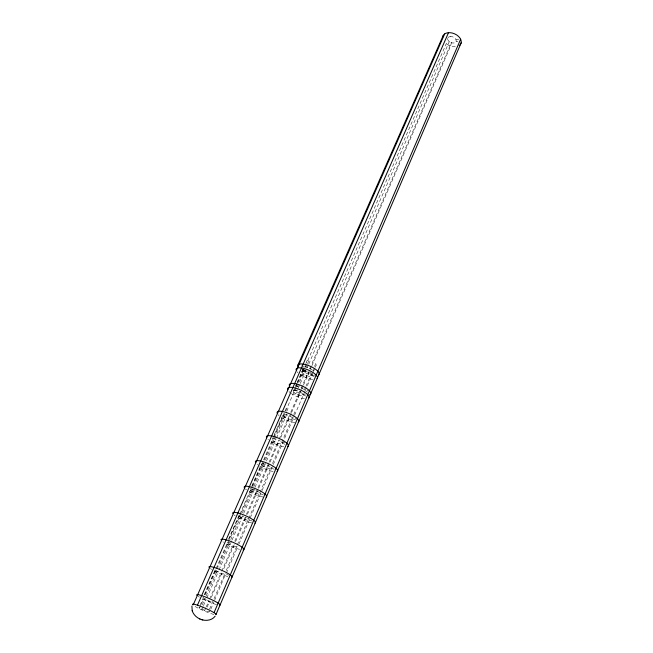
<?xml version="1.0" encoding="UTF-8"?>
<svg xmlns="http://www.w3.org/2000/svg" width="653" height="653" viewBox="0 0 653 653"><rect width="100%" height="100%" fill="white"/><g stroke="black" fill="none" stroke-linecap="round" stroke-linejoin="round"><path stroke-width="0.49" stroke-dasharray="3.27 2.45" d="M298.258 397.13L298.29 394.983L295.809 393.783A5.387 1.739 23.5 0 1 293.997 390.535L295.368 387.4M299.947 393.245L299.98 391.082A5.379 1.755 23.5 0 0 301.27 391.514M447.721 38.364A4.489 2.971 23.5 0 0 449.305 41.612L451.337 42.706A4.489 2.971 23.5 0 0 456.202 41.18L455.949 39.523A4.489 2.971 23.5 0 0 450.374 36.511L449.256 34.209M306.632 377.842L306.706 375.614L304.249 374.414A5.338 1.82 23.5 0 1 302.502 371.075L304.339 371.051A5.338 1.82 23.5 0 1 311.097 374.349L315.334 375.002M308.289 374.022L308.371 371.777L302.755 384.715M210.821 609.094L213.809 602.172M214.617 600.303L225.669 573.742M226.338 573.187L237.782 546.692M238.982 543.925L261.82 491.056M262.082 490.46L272.872 465.483M273.272 464.561L294.185 416.149M294.585 415.235L304.812 391.539M313.195 372.153L305 391.123L304.355 389.931A5.379 1.755 23.5 0 0 297.539 386.617L295.213 384.176M313.383 371.72L314.917 368.161M315.301 367.272L316.46 364.611M207.115 607.143L209.335 602.017L208.829 600.899L206.079 599.65A5.918 0.726 23.5 0 1 203.94 598.475M211.343 597.389L222.191 572.403M223.816 568.665L235.121 542.619M235.513 541.704L245.822 517.943M247.43 514.254L258.278 489.244M258.686 488.313L279.141 441.183M280.757 437.469L291.165 413.48M291.556 412.574L301.523 389.621M301.915 388.715L303.09 385.996M303.49 385.09L309.914 370.284M310.314 369.353L311.53 366.553M311.938 365.615L450.619 46.094L451.337 42.706L311.212 365.231M209.507 609.184L225.048 573.252M226.24 570.51L236.925 545.794M237.325 544.871L270.93 467.197A5.575 1.404 23.5 0 0 267.738 465.23M272.53 463.499L293.434 415.177M293.809 414.312L294.927 411.733M305.547 387.18L304.355 389.931L308.608 390.633M305.947 386.266L311.767 372.806M315.848 363.37L312.771 370.488L315.309 370.871M203.083 606.515L201.965 609.094L199.304 608.718L200.798 605.307M203.458 605.658L206.079 599.65L203.41 599.323L201.165 604.449M206.887 597.789L218.233 571.759A5.844 0.873 23.5 0 1 215.229 569.702M219.024 569.938L231.701 540.855M232.101 539.941L243.316 514.221M243.716 513.291L254.597 488.33M254.996 487.424L266.089 461.973M266.489 461.059L276.113 438.963M276.521 438.024L287.704 412.378M298.299 388.062L299.89 384.421M300.282 383.515L305.922 370.586A5.33 1.837 23.5 0 1 304.91 369.884M307.139 367.778L308.363 364.978M308.771 364.039L449.305 41.612L446.236 43.735L306.681 363.044M205.85 607.763L204.724 610.343L205.262 611.412M206.217 606.906L208.829 600.899A5.918 0.726 23.5 0 0 213.294 602.352M209.637 599.038L220.951 572.999A5.844 0.873 23.5 0 0 225.938 574.101L228.623 575.203M221.742 571.179L232.786 545.761A5.771 1.02 23.5 0 0 237.676 546.936M234.778 541.174L245.952 515.454M246.352 514.523L257.6 488.648M257.992 487.742L268.652 463.197M269.052 462.275L278.66 440.171A5.51 1.518 23.5 0 1 281.745 442.195L282.455 443.297L285.01 444.301M279.06 439.24L290.356 413.235M290.756 412.321L299.98 391.082M301.172 388.355L302.355 385.621M309.587 368.978L310.804 366.17M204.275 594.695L215.31 569.481M228.485 539.37L238.957 515.429M250.377 489.342L251.568 486.607M251.968 485.701L261.526 463.859M272.423 438.947L273.999 435.339M274.399 434.441L283.076 414.598M293.491 390.796L294.176 389.229M296.805 383.229L295.205 386.878A5.379 1.755 23.5 0 1 295.711 386.617L297.539 386.617L305.008 369.508M297.205 382.315L303.343 368.284M200.079 605.258L203.475 597.487M204.667 594.769L227.726 542.047L229.546 542.382L218.763 567.082M228.934 539.28L239.422 515.307L241.251 515.584L230.762 539.615M239.831 514.376L250.842 489.195L252.67 489.407A5.64 1.282 23.5 0 1 255.258 490.248M252.042 486.461L263.216 460.904M263.616 459.981L272.905 438.743L274.742 438.849A5.51 1.518 23.5 0 1 277.288 439.624M273.697 436.939L284.7 411.79M285.075 410.933L286.202 408.362M295.711 386.617L296.911 383.874M297.311 382.96L303.18 369.533M301.702 365.696L304.192 367.223L305.743 363.672M306.126 362.79L307.294 360.121M205.426 594.703L216.347 569.726M216.755 568.796L240.941 513.446M241.349 512.523L273.672 438.571M274.072 437.641L285.377 411.79M285.769 410.884L295.801 387.939M296.193 387.033L297.776 383.409M298.176 382.503L306.273 363.974M202.267 604.874L205.295 597.944M206.087 596.132L217.171 570.738M242.475 512.776L263.836 463.842L262.563 462.716M265.453 460.136L286.528 411.847M286.904 410.99L288.03 408.411M307.188 364.529L306.02 367.19L304.192 367.223M307.571 363.639L309.13 360.081M303.008 371.443L305.922 370.586L307.098 371.231M301.343 375.263L304.249 374.414M294.609 390.657L297.507 389.882L295.809 393.783L292.911 394.543M282.594 418.149L285.467 417.504L287.981 418.712A5.453 1.633 23.5 0 0 293.001 418.9L295.523 419.879M272.048 442.285L274.897 441.763L277.443 442.971A5.51 1.518 23.5 0 0 282.455 443.297M450.374 36.511L448.587 37.074A4.489 2.971 23.5 0 0 448.023 37.645M261.257 466.968L264.081 466.569L266.661 467.793A5.575 1.404 23.5 0 0 271.672 468.258L274.252 469.278M293.997 390.535L295.825 390.551A5.387 1.739 23.5 0 1 302.657 393.857L304.355 394.143M250.221 492.223L253.021 491.954L255.625 493.178A5.64 1.282 23.5 0 0 260.637 493.799L263.241 494.835M455.949 39.523L458.757 39.343M238.925 518.066L241.7 517.935L244.336 519.168A5.706 1.151 23.5 0 0 249.348 519.935L251.976 520.996M227.366 544.512L230.109 544.529L232.786 545.761L233.137 547.181M215.531 571.595L218.233 571.759L220.951 572.999L221.375 574.273M285.467 417.504A5.453 1.633 23.5 0 1 283.573 414.369L285.402 414.426A5.453 1.633 23.5 0 1 292.315 417.757L296.593 418.549M281.745 442.195L286.03 443.069M256.613 490.844A5.64 1.282 23.5 0 1 259.861 492.786L261.592 493.203M456.202 41.18L457.851 41.735M306.706 375.614A5.338 1.82 23.5 0 0 311.718 375.573L314.199 376.512M305.833 391.441L307.498 392.078M298.29 394.983A5.387 1.739 23.5 0 0 303.302 395.049L305.808 396.004M259.861 492.786L260.637 493.799M294.658 389.335L295.825 390.551M209.401 611.371L209.703 611.681A5.934 0.677 23.5 0 1 204.724 610.343L201.965 609.094A5.934 0.677 23.5 0 1 200.765 608.482M270.93 467.197L271.672 468.258M302.053 368.578L304.339 371.051M304.886 365.949L306.02 367.19A5.33 1.837 23.5 0 1 311.995 369.786M292.315 417.757L293.001 418.9M302.657 393.857L303.302 395.049M311.097 374.349L311.718 375.573M249.348 519.935L248.532 518.98A5.706 1.151 23.5 0 0 247.642 518.36M244.336 519.168L244.622 520.719M255.625 493.178L255.845 494.86M266.661 467.793L266.808 469.597M277.443 442.971L277.525 444.897M287.981 418.712L288.014 420.744M310.844 372.455A5.33 1.837 23.5 0 1 309.644 372.194M314.411 375.597A11.55 3.975 23.5 0 1 302.233 370.953M455.353 46.771A9.73 6.448 23.5 0 1 445.624 43.22M230.109 544.529A5.771 1.02 23.5 0 1 227.726 542.047M239.553 549.361A12.513 2.204 23.5 0 1 226.493 544.047M223.522 542.259A12.513 2.204 23.5 0 1 222.926 541.843M251.756 522.963A12.366 2.498 23.5 0 1 237.259 517.127M235.153 515.764A12.366 2.498 23.5 0 1 234.076 514.923M241.7 517.935A5.706 1.151 23.5 0 1 239.422 515.307M242.492 515.96A5.706 1.151 23.5 0 1 243.847 516.458M245.218 517.054A5.706 1.151 23.5 0 1 246.516 517.707M253.021 491.954A5.64 1.282 23.5 0 1 250.842 489.195M273.101 471.499A12.081 3.036 23.5 0 1 259.649 466.005M257.633 464.585A12.081 3.036 23.5 0 1 257.086 464.136M262.93 496.998A12.219 2.775 23.5 0 1 248.581 491.276M246.524 489.881A12.219 2.775 23.5 0 1 245.471 489.015M264.081 466.569A5.575 1.404 23.5 0 1 262 463.679L263.836 463.842A5.575 1.404 23.5 0 1 265.069 464.169M213.866 614.44A12.864 1.461 23.5 0 1 193.606 605.519M199.81 607.927A5.934 0.677 23.5 0 1 198.839 607.159M227.84 576.558A12.66 1.894 23.5 0 1 213.8 570.681M211.605 569.383A12.66 1.894 23.5 0 1 210.462 568.608M294.968 422.573A11.811 3.534 23.5 0 1 281.794 417.659M279.109 415.692A11.811 3.534 23.5 0 1 278.137 414.745M304.429 398.779A11.672 3.763 23.5 0 1 291.385 393.555M290.063 392.551A11.672 3.763 23.5 0 1 288.985 391.563M305.31 394.763A11.656 3.796 23.5 0 1 293.826 390.168M312.763 379.426A11.566 3.942 23.5 0 1 300.56 374.765M297.964 372.749A11.566 3.942 23.5 0 1 297.042 371.761M274.897 441.763A5.51 1.518 23.5 0 1 272.905 438.743M283.777 446.709A11.942 3.289 23.5 0 1 271.232 441.803M268.489 439.861A11.942 3.289 23.5 0 1 267.959 439.396M203.287 598.009A5.918 0.726 23.5 0 1 203.05 597.503M216.6 604.637A12.815 1.575 23.5 0 1 201.646 598.426M199.402 597.168A12.815 1.575 23.5 0 1 198.226 596.426"/><path stroke-width="0.98" d="M191.909 606.09L192.235 610.873M214.029 612.685L460.634 39.221M216.053 614.334L461.157 42.829M197.451 605.184L448.505 32.674M297.915 365.084L443.142 35.654M193.525 604.139L444.652 33.923M215.139 616.179C212.339 620.015 207.009 621.052 202.593 619.917M192.186 610.743C193.582 615.159 197.492 618.424 201.85 619.713M201.744 619.689L202.757 619.958M199.94 619.003L199.467 618.783M297.907 366.57A11.55 3.975 23.5 0 1 309.546 365.941A11.55 3.975 23.5 0 1 318.427 375.1M442.701 37.294A9.73 6.448 23.5 0 1 454.521 33.793A9.73 6.448 23.5 0 1 460.112 44.812M459.696 45.22A9.73 6.448 23.5 0 1 459.214 45.588M244.467 487.864A12.219 2.775 23.5 0 1 256.033 488.926A12.219 2.775 23.5 0 1 266.13 497.015M255.641 462.495A12.081 3.036 23.5 0 1 267.232 463.189A12.081 3.036 23.5 0 1 277.068 471.515M232.843 513.527A12.366 2.498 23.5 0 1 245.063 515.486A12.366 2.498 23.5 0 1 254.931 523.11M221.008 539.868A12.513 2.204 23.5 0 1 234.321 542.921A12.513 2.204 23.5 0 1 243.136 549.883M192.888 604.956A12.864 1.461 23.5 0 1 203.785 607.608A12.864 1.461 23.5 0 1 215.882 614.669M209.327 567.628A12.66 1.894 23.5 0 1 221.302 570.126A12.66 1.894 23.5 0 1 231.407 577.219M277.247 413.455A11.811 3.534 23.5 0 1 288.871 413.463A11.811 3.534 23.5 0 1 298.209 422.23M287.687 389.751A11.672 3.763 23.5 0 1 299.319 389.433A11.672 3.763 23.5 0 1 308.428 398.403M289.279 385.45A11.656 3.796 23.5 0 1 301.972 385.882A11.656 3.796 23.5 0 1 309.742 394.665M296.095 369.982A11.566 3.942 23.5 0 1 307.857 369.818A11.566 3.942 23.5 0 1 317.08 378.707M266.571 437.698A11.942 3.289 23.5 0 1 278.17 438.041A11.942 3.289 23.5 0 1 287.761 446.587M196.822 595.267A12.815 1.575 23.5 0 1 208.984 598.45A12.815 1.575 23.5 0 1 219.718 605.209"/></g></svg>
